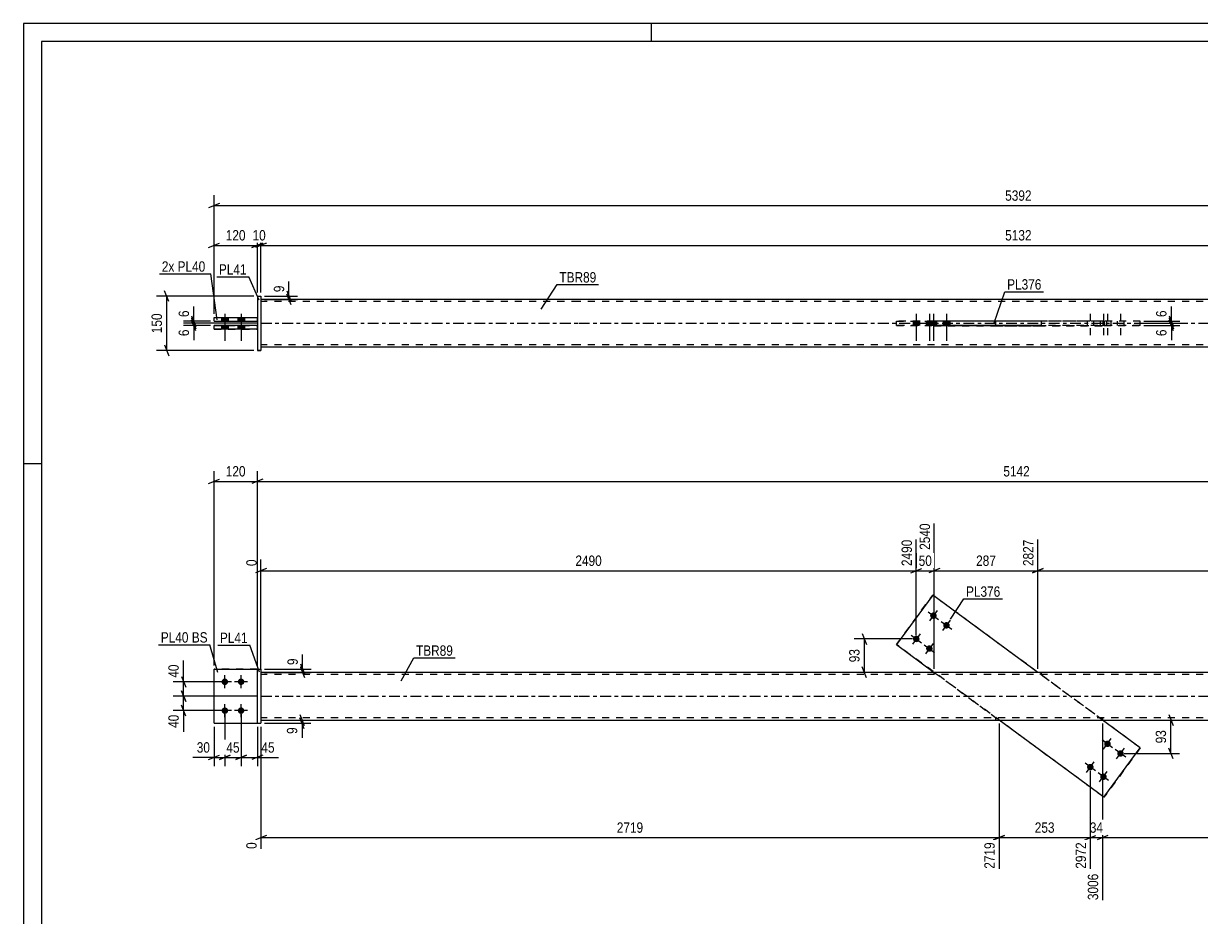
# Model space of a CAD drawing. Header units: millimetres. Extents: x 0 to 594, y 0 to 420.
# Drawn here: x 0 to 326.4, y 172.4 to 420 of the extents above; entities that cross this region are included whole.
import ezdxf

# ---------------------------------------------------------------- set-up
doc = ezdxf.new("R2010")
doc.units = ezdxf.units.MM
doc.linetypes.add('DXK_LINE_DOT2', pattern=[3.9198, 1.9599, -1.9599])
doc.linetypes.add('DXK_LINE_DOT3', pattern=[5.9187, 2.979, -0.9799, 0.9799, -0.9799])
doc.styles.add('Arial Narrow', font='ARIALN.TTF', dxfattribs={"height": 0.2})

# ---------------------------------------------------------------- blocks, each defined once
blk = doc.blocks.new('Unknown-582685651-1127')
at = {"color": 5, "linetype": 'Continuous'}
for p, q in [((594, 420), (0, 420)), ((0, 420), (0, 0)), ((174, 415), (174, 420)), ((589, 415), (5, 415)), ((5, 415), (5, 5)), ((5, 298), (0, 298))]:
    blk.add_line(p, q, dxfattribs=at)
blk = doc.blocks.new('Part-582685651-1703 - 1672')
at = {"color": 2, "linetype": 'Continuous'}
for p, q in [((52.78, 226.15), (52.78, 241.15)), ((52.78, 241.15), (64.78, 241.15)), ((52.78, 226.15), (52.78, 226.15)), ((52.78, 226.15), (64.78, 226.15))]:
    blk.add_line(p, q, dxfattribs=at)
at = {"color": 7, "linetype": 'DXK_LINE_DOT2'}
for p, q in [((64.78, 241.15), (52.78, 241.15)), ((64.78, 226.15), (64.78, 241.15)), ((52.78, 226.15), (64.78, 226.15)), ((64.78, 226.15), (64.78, 226.15))]:
    blk.add_line(p, q, dxfattribs=at)
blk = doc.blocks.new('Part-582685651-1683 - 1672')
at = {"color": 2, "linetype": 'Continuous'}
for p, q in [((153.78, 240.25), (65.78, 240.25)), ((397.44, 240.25), (153.88, 240.25)), ((65.78, 227.05), (153.78, 227.05)), ((153.88, 227.05), (397.44, 227.05))]:
    blk.add_line(p, q, dxfattribs=at)
at = {"color": 7, "linetype": 'DXK_LINE_DOT2'}
for p, q in [((65.78, 240.25), (65.78, 227.05)), ((153.78, 239.65), (65.78, 239.65)), ((397.44, 239.65), (153.88, 239.65)), ((252.26, 240.25), (252.26, 239.65)), ((281.95, 240.25), (281.95, 239.65)), ((153.78, 227.65), (65.78, 227.65)), ((397.44, 227.65), (153.88, 227.65)), ((269.37, 227.05), (269.37, 227.65)), ((299.06, 227.05), (299.06, 227.65))]:
    blk.add_line(p, q, dxfattribs=at)
at = {"color": 7, "linetype": 'DXK_LINE_DOT3'}
for p, q in [((65.78, 233.65), (153.78, 233.65)), ((153.88, 233.65), (397.44, 233.65))]:
    blk.add_line(p, q, dxfattribs=at)
blk = doc.blocks.new('Part-582685651-1708 - 1672')
at = {"color": 7, "linetype": 'DXK_LINE_DOT2'}
for p, q in [((52.78, 226.15), (52.78, 241.15)), ((52.78, 241.15), (64.78, 241.15)), ((64.78, 241.15), (52.78, 241.15)), ((64.78, 226.15), (64.78, 241.15)), ((52.78, 226.15), (52.78, 226.15)), ((52.78, 226.15), (64.78, 226.15)), ((52.78, 226.15), (64.78, 226.15)), ((64.78, 226.15), (64.78, 226.15))]:
    blk.add_line(p, q, dxfattribs=at)
blk = doc.blocks.new('Part-582685651-1713 - 1672')
at = {"color": 2, "linetype": 'Continuous'}
for p, q in [((64.78, 241.15), (65.78, 241.15)), ((64.78, 226.15), (64.78, 241.15)), ((65.78, 241.15), (65.78, 241.15)), ((65.78, 241.15), (65.78, 226.15)), ((64.78, 226.15), (65.78, 226.15))]:
    blk.add_line(p, q, dxfattribs=at)
at = {"color": 7, "linetype": 'DXK_LINE_DOT2'}
for p, q in [((64.78, 241.15), (65.78, 241.15)), ((64.78, 226.15), (65.78, 226.15))]:
    blk.add_line(p, q, dxfattribs=at)
blk = doc.blocks.new('Part-582685651-1718 - 1672')
at = {"color": 2, "linetype": 'Continuous'}
for p, q in [((251.95, 261.66), (241.88, 247.97)), ((251.95, 261.66), (251.95, 261.66)), ((281.03, 240.25), (251.95, 261.66)), ((241.88, 247.97), (252.36, 240.25)), ((241.88, 247.97), (241.88, 247.97)), ((299.37, 205.65), (270.29, 227.05)), ((309.44, 219.34), (298.96, 227.05)), ((299.37, 205.65), (309.44, 219.34)), ((309.44, 219.34), (309.44, 219.34)), ((299.37, 205.65), (299.37, 205.65))]:
    blk.add_line(p, q, dxfattribs=at)
at = {"color": 7, "linetype": 'DXK_LINE_DOT2'}
for p, q in [((241.88, 247.97), (251.95, 261.66)), ((309.44, 219.34), (251.95, 261.66)), ((299.37, 205.65), (241.88, 247.97)), ((252.36, 240.25), (270.29, 227.05)), ((298.96, 227.05), (281.03, 240.25)), ((309.44, 219.34), (299.37, 205.65))]:
    blk.add_line(p, q, dxfattribs=at)
blk = doc.blocks.new('Bolt-582685651-1720 - 1672')
at = {"linetype": 'Continuous'}
for points in [[(55.78, 238.55), (55.96, 238.53), (56.14, 238.48), (56.3, 238.38), (56.44, 238.26), (56.56, 238.1), (56.63, 237.93), (56.67, 237.75), (56.67, 237.56), (56.63, 237.38), (56.56, 237.2), (56.44, 237.05), (56.3, 236.93), (56.14, 236.83), (55.96, 236.77), (55.78, 236.75), (55.59, 236.77), (55.41, 236.83), (55.25, 236.93), (55.11, 237.05), (55, 237.2), (54.92, 237.38), (54.88, 237.56), (54.88, 237.75), (54.92, 237.93), (55, 238.1), (55.11, 238.26), (55.25, 238.38), (55.41, 238.48), (55.59, 238.53)], [(60.28, 238.55), (60.46, 238.53), (60.64, 238.48), (60.8, 238.38), (60.94, 238.26), (61.06, 238.1), (61.13, 237.93), (61.17, 237.75), (61.17, 237.56), (61.13, 237.38), (61.06, 237.2), (60.94, 237.05), (60.8, 236.93), (60.64, 236.83), (60.46, 236.77), (60.28, 236.75), (60.09, 236.77), (59.91, 236.83), (59.75, 236.93), (59.61, 237.05), (59.5, 237.2), (59.42, 237.38), (59.38, 237.56), (59.38, 237.75), (59.42, 237.93), (59.5, 238.1), (59.61, 238.26), (59.75, 238.38), (59.91, 238.48), (60.09, 238.53)], [(55.78, 230.55), (55.96, 230.53), (56.14, 230.48), (56.3, 230.38), (56.44, 230.26), (56.56, 230.1), (56.63, 229.93), (56.67, 229.75), (56.67, 229.56), (56.63, 229.38), (56.56, 229.2), (56.44, 229.05), (56.3, 228.93), (56.14, 228.83), (55.96, 228.77), (55.78, 228.75), (55.59, 228.77), (55.41, 228.83), (55.25, 228.93), (55.11, 229.05), (55, 229.2), (54.92, 229.38), (54.88, 229.56), (54.88, 229.75), (54.92, 229.93), (55, 230.1), (55.11, 230.26), (55.25, 230.38), (55.41, 230.48), (55.59, 230.53)], [(60.28, 230.55), (60.46, 230.53), (60.64, 230.48), (60.8, 230.38), (60.94, 230.26), (61.06, 230.1), (61.13, 229.93), (61.17, 229.75), (61.17, 229.56), (61.13, 229.38), (61.06, 229.2), (60.94, 229.05), (60.8, 228.93), (60.64, 228.83), (60.46, 228.77), (60.28, 228.75), (60.09, 228.77), (59.91, 228.83), (59.75, 228.93), (59.61, 229.05), (59.5, 229.2), (59.42, 229.38), (59.38, 229.56), (59.38, 229.75), (59.42, 229.93), (59.5, 230.1), (59.61, 230.26), (59.75, 230.38), (59.91, 230.48), (60.09, 230.53)]]:
    blk.add_hatch(color=1, dxfattribs=at).paths.add_polyline_path(points)
at = {"color": 1, "linetype": 'Continuous'}
for p, q in [((55.78, 235.85), (55.78, 239.45)), ((60.28, 235.85), (60.28, 239.45)), ((57.58, 237.65), (53.98, 237.65)), ((62.08, 237.65), (58.48, 237.65)), ((57.58, 229.65), (53.98, 229.65)), ((55.78, 227.85), (55.78, 231.45)), ((62.08, 229.65), (58.48, 229.65)), ((60.28, 227.85), (60.28, 231.45))]:
    blk.add_line(p, q, dxfattribs=at)
blk = doc.blocks.new('Bolt-582685651-1721 - 1672')
at = {"linetype": 'Continuous'}
for points in [[(252.11, 256.86), (252.29, 256.84), (252.47, 256.78), (252.63, 256.69), (252.77, 256.56), (252.88, 256.41), (252.96, 256.24), (253, 256.05), (253, 255.87), (252.96, 255.68), (252.88, 255.51), (252.77, 255.36), (252.63, 255.23), (252.47, 255.14), (252.29, 255.08), (252.11, 255.06), (251.92, 255.08), (251.74, 255.14), (251.58, 255.23), (251.44, 255.36), (251.33, 255.51), (251.25, 255.68), (251.21, 255.87), (251.21, 256.05), (251.25, 256.24), (251.33, 256.41), (251.44, 256.56), (251.58, 256.69), (251.74, 256.78), (251.92, 256.84)], [(255.73, 254.19), (255.92, 254.17), (256.1, 254.12), (256.26, 254.02), (256.4, 253.9), (256.51, 253.74), (256.59, 253.57), (256.62, 253.39), (256.62, 253.2), (256.59, 253.01), (256.51, 252.84), (256.4, 252.69), (256.26, 252.56), (256.1, 252.47), (255.92, 252.41), (255.73, 252.39), (255.54, 252.41), (255.36, 252.47), (255.2, 252.56), (255.06, 252.69), (254.95, 252.84), (254.87, 253.01), (254.83, 253.2), (254.83, 253.39), (254.87, 253.57), (254.95, 253.74), (255.06, 253.9), (255.2, 254.02), (255.36, 254.12), (255.54, 254.17)], [(247.36, 250.42), (247.55, 250.4), (247.73, 250.34), (247.89, 250.25), (248.03, 250.12), (248.14, 249.97), (248.22, 249.8), (248.26, 249.61), (248.26, 249.42), (248.22, 249.24), (248.14, 249.07), (248.03, 248.92), (247.89, 248.79), (247.73, 248.7), (247.55, 248.64), (247.36, 248.62), (247.18, 248.64), (247, 248.7), (246.83, 248.79), (246.69, 248.92), (246.58, 249.07), (246.51, 249.24), (246.47, 249.42), (246.47, 249.61), (246.51, 249.8), (246.58, 249.97), (246.69, 250.12), (246.83, 250.25), (247, 250.34), (247.18, 250.4)], [(250.99, 247.75), (251.17, 247.73), (251.35, 247.67), (251.52, 247.58), (251.66, 247.45), (251.77, 247.3), (251.84, 247.13), (251.88, 246.94), (251.88, 246.76), (251.84, 246.57), (251.77, 246.4), (251.66, 246.25), (251.52, 246.12), (251.35, 246.03), (251.17, 245.97), (250.99, 245.95), (250.8, 245.97), (250.62, 246.03), (250.46, 246.12), (250.32, 246.25), (250.21, 246.4), (250.13, 246.57), (250.09, 246.76), (250.09, 246.94), (250.13, 247.13), (250.21, 247.3), (250.32, 247.45), (250.46, 247.58), (250.62, 247.67), (250.8, 247.73)]]:
    blk.add_hatch(color=1, dxfattribs=at).paths.add_polyline_path(points)
at = {"color": 1, "linetype": 'Continuous'}
for p, q in [((250.66, 257.03), (253.55, 254.89)), ((253.17, 257.41), (251.04, 254.51)), ((256.8, 254.74), (254.66, 251.84)), ((254.28, 254.36), (257.18, 252.23)), ((245.91, 250.59), (248.81, 248.45)), ((248.43, 250.97), (246.3, 248.07)), ((252.05, 248.3), (249.92, 245.4)), ((249.54, 247.92), (252.44, 245.78))]:
    blk.add_line(p, q, dxfattribs=at)
blk = doc.blocks.new('Bolt-582685651-1722 - 1672')
at = {"linetype": 'Continuous'}
for points in [[(300.33, 221.36), (300.52, 221.34), (300.7, 221.28), (300.86, 221.18), (301, 221.06), (301.11, 220.91), (301.19, 220.73), (301.23, 220.55), (301.23, 220.36), (301.19, 220.18), (301.11, 220.01), (301, 219.85), (300.86, 219.73), (300.7, 219.63), (300.52, 219.58), (300.33, 219.56), (300.15, 219.58), (299.97, 219.63), (299.8, 219.73), (299.66, 219.85), (299.55, 220.01), (299.48, 220.18), (299.44, 220.36), (299.44, 220.55), (299.48, 220.73), (299.55, 220.91), (299.66, 221.06), (299.8, 221.18), (299.97, 221.28), (300.15, 221.34)], [(303.96, 218.69), (304.14, 218.67), (304.32, 218.61), (304.49, 218.52), (304.63, 218.39), (304.74, 218.24), (304.81, 218.07), (304.85, 217.88), (304.85, 217.69), (304.81, 217.51), (304.74, 217.34), (304.63, 217.19), (304.49, 217.06), (304.32, 216.97), (304.14, 216.91), (303.96, 216.89), (303.77, 216.91), (303.59, 216.97), (303.43, 217.06), (303.29, 217.19), (303.18, 217.34), (303.1, 217.51), (303.06, 217.69), (303.06, 217.88), (303.1, 218.07), (303.18, 218.24), (303.29, 218.39), (303.43, 218.52), (303.59, 218.61), (303.77, 218.67)], [(295.59, 214.91), (295.78, 214.89), (295.96, 214.84), (296.12, 214.74), (296.26, 214.62), (296.37, 214.46), (296.45, 214.29), (296.49, 214.11), (296.49, 213.92), (296.45, 213.74), (296.37, 213.56), (296.26, 213.41), (296.12, 213.29), (295.96, 213.19), (295.78, 213.13), (295.59, 213.11), (295.4, 213.13), (295.22, 213.19), (295.06, 213.29), (294.92, 213.41), (294.81, 213.56), (294.73, 213.74), (294.7, 213.92), (294.7, 214.11), (294.73, 214.29), (294.81, 214.46), (294.92, 214.62), (295.06, 214.74), (295.22, 214.84), (295.4, 214.89)], [(299.21, 212.25), (299.4, 212.23), (299.58, 212.17), (299.74, 212.07), (299.88, 211.95), (299.99, 211.8), (300.07, 211.62), (300.11, 211.44), (300.11, 211.25), (300.07, 211.07), (299.99, 210.9), (299.88, 210.74), (299.74, 210.62), (299.58, 210.52), (299.4, 210.47), (299.21, 210.45), (299.03, 210.47), (298.85, 210.52), (298.69, 210.62), (298.55, 210.74), (298.43, 210.9), (298.36, 211.07), (298.32, 211.25), (298.32, 211.44), (298.36, 211.62), (298.43, 211.8), (298.55, 211.95), (298.69, 212.07), (298.85, 212.17), (299.03, 212.23)]]:
    blk.add_hatch(color=1, dxfattribs=at).paths.add_polyline_path(points)
at = {"color": 1, "linetype": 'Continuous'}
for p, q in [((301.78, 219.39), (298.88, 221.52)), ((299.27, 219.01), (301.4, 221.91)), ((305.41, 216.72), (302.51, 218.86)), ((302.89, 216.34), (305.02, 219.24)), ((294.52, 212.56), (296.66, 215.46)), ((297.04, 212.95), (294.14, 215.08)), ((300.66, 210.28), (297.76, 212.41)), ((298.15, 209.9), (300.28, 212.8))]:
    blk.add_line(p, q, dxfattribs=at)
blk = doc.blocks.new('Bolt-582685651-1368 - 1364')
at = {"linetype": 'Continuous'}
for points in [[(54.88, 337.57), (56.68, 337.57), (56.68, 338.57), (54.88, 338.57)], [(54.88, 337.57), (56.68, 337.57), (56.68, 338.57), (54.88, 338.57)], [(54.88, 335.37), (56.68, 335.37), (56.68, 336.37), (54.88, 336.37)], [(54.88, 335.37), (56.68, 335.37), (56.68, 336.37), (54.88, 336.37)], [(59.38, 337.57), (61.18, 337.57), (61.18, 338.57), (59.38, 338.57)], [(59.38, 337.57), (61.18, 337.57), (61.18, 338.57), (59.38, 338.57)], [(59.38, 335.37), (61.18, 335.37), (61.18, 336.37), (59.38, 336.37)], [(59.38, 335.37), (61.18, 335.37), (61.18, 336.37), (59.38, 336.37)]]:
    blk.add_hatch(color=1, dxfattribs=at).paths.add_polyline_path(points)
at = {"color": 1, "linetype": 'Continuous'}
for p, q in [((55.78, 339.57), (55.78, 332.07)), ((55.78, 339.57), (55.78, 332.07)), ((60.28, 339.57), (60.28, 332.07)), ((60.28, 339.57), (60.28, 332.07)), ((54.88, 338.57), (54.88, 337.57)), ((54.88, 338.57), (54.88, 337.57)), ((54.88, 336.37), (54.88, 335.37)), ((54.88, 336.37), (54.88, 335.37)), ((56.68, 338.57), (56.68, 337.57)), ((56.68, 338.57), (56.68, 337.57)), ((56.68, 336.37), (56.68, 335.37)), ((56.68, 336.37), (56.68, 335.37)), ((59.38, 338.57), (59.38, 337.57)), ((59.38, 338.57), (59.38, 337.57)), ((59.38, 336.37), (59.38, 335.37)), ((59.38, 336.37), (59.38, 335.37)), ((61.18, 338.57), (61.18, 337.57)), ((61.18, 338.57), (61.18, 337.57)), ((61.18, 336.37), (61.18, 335.37)), ((61.18, 336.37), (61.18, 335.37))]:
    blk.add_line(p, q, dxfattribs=at)
blk = doc.blocks.new('Part-582685651-1402 - 1364')
at = {"color": 2, "linetype": 'Continuous'}
for p, q in [((153.78, 343.57), (65.78, 343.57)), ((397.44, 343.57), (153.88, 343.57)), ((252.26, 337.67), (281.95, 337.67)), ((252.26, 337.57), (252.26, 337.67)), ((252.26, 336.37), (252.26, 336.27)), ((252.26, 336.27), (252.26, 336.27)), ((281.95, 336.27), (252.26, 336.27)), ((269.37, 337.67), (269.37, 337.57)), ((269.37, 336.27), (269.37, 336.37)), ((281.95, 337.67), (281.95, 336.27)), ((153.78, 330.37), (65.78, 330.37)), ((397.44, 330.37), (153.88, 330.37))]:
    blk.add_line(p, q, dxfattribs=at)
at = {"color": 7, "linetype": 'DXK_LINE_DOT2'}
for p, q in [((65.78, 343.57), (65.78, 330.37)), ((153.78, 342.97), (65.78, 342.97)), ((397.44, 342.97), (153.88, 342.97)), ((252.26, 337.67), (281.95, 337.67)), ((252.26, 336.27), (252.26, 337.57)), ((252.26, 336.27), (281.95, 336.27)), ((269.37, 337.67), (269.37, 337.67)), ((269.37, 337.67), (269.37, 337.67)), ((269.37, 337.67), (299.06, 337.67)), ((269.37, 337.67), (299.06, 337.67)), ((269.37, 336.27), (269.37, 337.57)), ((299.06, 336.27), (269.37, 336.27)), ((269.37, 336.27), (269.37, 336.27)), ((269.37, 336.27), (299.06, 336.27)), ((299.06, 337.67), (299.06, 336.27)), ((153.78, 330.97), (65.78, 330.97)), ((397.44, 330.97), (153.88, 330.97))]:
    blk.add_line(p, q, dxfattribs=at)
at = {"color": 7, "linetype": 'DXK_LINE_DOT3'}
for p, q in [((65.78, 336.97), (153.78, 336.97)), ((153.88, 336.97), (397.44, 336.97))]:
    blk.add_line(p, q, dxfattribs=at)
blk = doc.blocks.new('Bolt-582685651-1370 - 1364')
at = {"color": 1, "linetype": 'DXK_LINE_DOT2'}
for p, q in [((295.59, 339.57), (295.59, 332.07)), ((299.21, 339.57), (299.21, 332.07)), ((300.33, 339.57), (300.33, 332.07)), ((303.96, 339.57), (303.96, 332.07)), ((294.69, 337.57), (294.69, 336.37)), ((296.49, 337.57), (296.49, 336.37)), ((298.31, 337.57), (298.31, 336.37)), ((299.43, 337.57), (299.43, 336.37)), ((300.11, 337.57), (300.11, 336.37)), ((301.23, 337.57), (301.23, 336.37)), ((303.06, 337.57), (303.06, 336.37)), ((304.86, 337.57), (304.86, 336.37))]:
    blk.add_line(p, q, dxfattribs=at)
blk = doc.blocks.new('Bolt-582685651-1371 - 1364')
at = {"linetype": 'Continuous'}
for points in [[(248.26, 337.57), (246.46, 337.57), (246.46, 336.37), (248.26, 336.37)], [(251.89, 337.57), (250.09, 337.57), (250.09, 336.37), (251.89, 336.37)], [(253.01, 337.57), (251.21, 337.57), (251.21, 336.37), (253.01, 336.37)], [(256.63, 337.57), (254.83, 337.57), (254.83, 336.37), (256.63, 336.37)]]:
    blk.add_hatch(color=1, dxfattribs=at).paths.add_polyline_path(points)
at = {"color": 1, "linetype": 'Continuous'}
for p, q in [((247.36, 339.57), (247.36, 332.07)), ((250.99, 339.57), (250.99, 332.07)), ((252.11, 339.57), (252.11, 332.07)), ((255.73, 339.57), (255.73, 332.07)), ((246.46, 337.57), (246.46, 336.37)), ((248.26, 337.57), (248.26, 336.37)), ((250.09, 337.57), (250.09, 336.37)), ((251.21, 337.57), (251.21, 336.37)), ((251.89, 337.57), (251.89, 336.37)), ((253.01, 337.57), (253.01, 336.37)), ((254.83, 337.57), (254.83, 336.37)), ((256.63, 337.57), (256.63, 336.37))]:
    blk.add_line(p, q, dxfattribs=at)
blk = doc.blocks.new('Part-582685651-1442 - 1364')
at = {"color": 2, "linetype": 'Continuous'}
for p, q in [((52.78, 335.37), (52.78, 336.37)), ((64.78, 336.37), (52.78, 336.37)), ((64.78, 335.37), (64.78, 336.37)), ((52.78, 335.37), (52.78, 335.37)), ((64.78, 335.37), (52.78, 335.37)), ((64.78, 335.37), (64.78, 335.37))]:
    blk.add_line(p, q, dxfattribs=at)
at = {"color": 7, "linetype": 'DXK_LINE_DOT2'}
for p, q in [((52.78, 336.37), (64.78, 336.37)), ((52.78, 335.37), (64.78, 335.37))]:
    blk.add_line(p, q, dxfattribs=at)
blk = doc.blocks.new('Part-582685651-1447 - 1364')
at = {"color": 2, "linetype": 'Continuous'}
for p, q in [((52.78, 337.57), (52.78, 338.57)), ((52.78, 338.57), (64.78, 338.57)), ((52.78, 337.57), (52.78, 337.57)), ((52.78, 337.57), (64.78, 337.57)), ((64.78, 337.57), (64.78, 338.57)), ((64.78, 337.57), (64.78, 337.57))]:
    blk.add_line(p, q, dxfattribs=at)
at = {"color": 7, "linetype": 'DXK_LINE_DOT2'}
for p, q in [((52.78, 338.57), (52.78, 338.57)), ((52.78, 338.57), (64.78, 338.57)), ((52.78, 337.57), (64.78, 337.57)), ((64.78, 338.57), (64.78, 338.57))]:
    blk.add_line(p, q, dxfattribs=at)
blk = doc.blocks.new('Part-582685651-1452 - 1364')
at = {"color": 2, "linetype": 'Continuous'}
for p, q in [((64.78, 344.47), (65.78, 344.47)), ((64.78, 344.47), (64.78, 329.47)), ((65.78, 344.47), (65.78, 344.47)), ((65.78, 344.47), (65.78, 329.47)), ((65.78, 329.47), (64.78, 329.47)), ((64.78, 329.47), (64.78, 329.47))]:
    blk.add_line(p, q, dxfattribs=at)
at = {"color": 7, "linetype": 'DXK_LINE_DOT2'}
for p, q in [((64.78, 344.47), (65.78, 344.47)), ((65.78, 344.47), (65.78, 344.47)), ((64.78, 329.47), (65.78, 329.47))]:
    blk.add_line(p, q, dxfattribs=at)
blk = doc.blocks.new('Part-582685651-1467 - 1364')
at = {"color": 2, "linetype": 'Continuous'}
for p, q in [((241.88, 336.37), (241.88, 337.57)), ((251.95, 336.37), (251.95, 337.57)), ((281.95, 337.57), (251.95, 337.57)), ((281.95, 336.37), (251.95, 336.37))]:
    blk.add_line(p, q, dxfattribs=at)
at = {"color": 7, "linetype": 'DXK_LINE_DOT2'}
for p, q in [((299.37, 337.57), (241.88, 337.57)), ((241.88, 337.57), (251.95, 337.57)), ((241.88, 336.37), (299.37, 336.37)), ((251.95, 336.37), (241.88, 336.37)), ((309.44, 337.57), (281.95, 337.57)), ((309.44, 336.37), (281.95, 336.37)), ((299.37, 336.37), (299.37, 337.57)), ((309.44, 337.57), (299.37, 337.57)), ((299.37, 336.37), (309.44, 336.37)), ((309.44, 336.37), (309.44, 337.57))]:
    blk.add_line(p, q, dxfattribs=at)
blk = doc.blocks.new('StraightDimension-582685651-1758 - 1672')
at = {"color": 7, "linetype": 'Continuous'}
for p, q in [((252.36, 241.25), (252.36, 281.52)), ((281.03, 241.25), (281.03, 277.02)), ((253.86, 269.01), (250.86, 267.81)), ((252.36, 268.41), (281.03, 268.41)), ((279.53, 267.81), (282.53, 269.01))]:
    blk.add_line(p, q, dxfattribs=at)
at = {"color": 0, "linetype": 'Continuous'}
blk.add_wipeout([(280.43, 277.62), (276.23, 277.62), (276.23, 269.11), (280.43, 269.11)], dxfattribs=at)
at = {"color": 0}
blk.add_wipeout([(270.04, 269.16), (270.04, 273.36), (263.35, 273.36), (263.35, 269.16)], dxfattribs=at)
at = {"color": 3, "linetype": 'Continuous', "style": 'Arial Narrow'}
blk.add_text('2827', height=2.863, rotation=90.0002, dxfattribs=at).set_placement((279.83, 269.71))
at = {"color": 3, "style": 'Arial Narrow'}
blk.add_text('287', height=2.863, dxfattribs=at).set_placement((263.95, 269.76))
blk = doc.blocks.new('StraightDimension-582685651-1742 - 1672')
at = {"color": 7, "linetype": 'Continuous'}
for p, q in [((252.36, 241.25), (252.36, 281.52)), ((247.36, 250.52), (247.36, 277.02)), ((245.86, 267.81), (248.86, 269.01)), ((247.36, 268.41), (252.36, 268.41)), ((253.86, 269.01), (250.86, 267.81))]:
    blk.add_line(p, q, dxfattribs=at)
at = {"color": 0}
blk.add_wipeout([(252.29, 269.16), (252.29, 273.36), (247.43, 273.36), (247.43, 269.16)], dxfattribs=at)
at = {"color": 0, "linetype": 'Continuous'}
blk.add_wipeout([(251.76, 282.12), (247.56, 282.12), (247.56, 273.61), (251.76, 273.61)], dxfattribs=at)
at = {"color": 3, "linetype": 'Continuous', "style": 'Arial Narrow'}
blk.add_text('2540', height=2.863, rotation=90.0002, dxfattribs=at).set_placement((251.16, 274.21))
at = {"color": 3, "style": 'Arial Narrow'}
blk.add_text('50', height=2.863, dxfattribs=at).set_placement((248.03, 269.76))
blk = doc.blocks.new('StraightDimension-582685651-1814 - 1672')
at = {"color": 7, "linetype": 'Continuous'}
for p, q in [((298.96, 226.05), (298.96, 177.16)), ((485.54, 225.15), (485.54, 185.86)), ((300.46, 195.08), (297.46, 193.88)), ((298.96, 194.48), (485.54, 194.48)), ((484.04, 193.88), (487.04, 195.08))]:
    blk.add_line(p, q, dxfattribs=at)
at = {"color": 0}
blk.add_wipeout([(396.51, 195.23), (396.51, 199.43), (388, 199.43), (388, 195.23)], dxfattribs=at)
at = {"color": 0, "linetype": 'Continuous'}
blk.add_wipeout([(484.94, 193.78), (480.74, 193.78), (480.74, 185.26), (484.94, 185.26)], dxfattribs=at)
at = {"color": 3, "style": 'Arial Narrow'}
blk.add_text('2126', height=2.863, dxfattribs=at).set_placement((388.6, 195.83))
at = {"color": 3, "linetype": 'Continuous', "style": 'Arial Narrow'}
blk.add_text('5132', height=2.863, rotation=90.0002, dxfattribs=at).set_placement((484.34, 185.86))
blk = doc.blocks.new('StraightDimension-582685651-1963 - 1672')
at = {"color": 7, "linetype": 'Continuous'}
for p, q in [((317.32, 228.55), (318.52, 225.55)), ((306.96, 227.05), (320.32, 227.05)), ((317.92, 217.79), (317.92, 227.05)), ((318.52, 216.29), (317.32, 219.29)), ((304.96, 217.79), (320.32, 217.79))]:
    blk.add_line(p, q, dxfattribs=at)
at = {"color": 0}
blk.add_wipeout([(317.17, 224.85), (312.97, 224.85), (312.97, 219.99), (317.17, 219.99)], dxfattribs=at)
at = {"color": 3, "style": 'Arial Narrow'}
blk.add_text('93', height=2.863, rotation=90.0002, dxfattribs=at).set_placement((316.57, 220.59))
blk = doc.blocks.new('StraightDimension-582685651-1783 - 1672')
at = {"color": 7, "linetype": 'Continuous'}
for p, q in [((55.78, 228.65), (55.78, 214.28)), ((52.78, 225.15), (52.78, 214.28)), ((51.28, 216.08), (54.28, 217.28)), ((52.78, 216.68), (55.78, 216.68)), ((57.28, 217.28), (54.28, 216.08))]:
    blk.add_line(p, q, dxfattribs=at)
at = {"color": 0}
blk.add_wipeout([(52.25, 217.43), (52.25, 221.63), (47.39, 221.63), (47.39, 217.43)], dxfattribs=at)
at = {"color": 7, "linetype": 'Continuous'}
blk.add_line((52.78, 216.68), (46.87, 216.68), dxfattribs=at)
blk.add_line((52.78, 216.68), (46.87, 216.68), dxfattribs=at)
at = {"color": 3, "style": 'Arial Narrow'}
blk.add_text('30', height=2.863, dxfattribs=at).set_placement((47.99, 218.03))
blk = doc.blocks.new('StraightDimension-582685651-1793 - 1672')
at = {"color": 7, "linetype": 'Continuous'}
for p, q in [((55.78, 228.65), (55.78, 214.28)), ((60.28, 228.65), (60.28, 214.28)), ((54.28, 216.08), (57.28, 217.28)), ((55.78, 216.68), (60.28, 216.68)), ((61.78, 217.28), (58.78, 216.08))]:
    blk.add_line(p, q, dxfattribs=at)
at = {"color": 0}
blk.add_wipeout([(60.45, 217.43), (60.45, 221.63), (55.6, 221.63), (55.6, 217.43)], dxfattribs=at)
at = {"color": 3, "style": 'Arial Narrow'}
blk.add_text('45', height=2.863, dxfattribs=at).set_placement((56.2, 218.03))
blk = doc.blocks.new('StraightDimension-582685651-1732 - 1672')
at = {"color": 7, "linetype": 'Continuous'}
for p, q in [((247.36, 250.52), (247.36, 277.02)), ((65.78, 241.25), (65.78, 271.54)), ((67.28, 269.01), (64.28, 267.81)), ((65.78, 268.41), (247.36, 268.41)), ((245.86, 267.81), (248.86, 269.01))]:
    blk.add_line(p, q, dxfattribs=at)
at = {"color": 0, "linetype": 'Continuous'}
for points in [[(246.76, 277.62), (242.56, 277.62), (242.56, 269.11), (246.76, 269.11)], [(65.18, 272.14), (60.98, 272.14), (60.98, 269.11), (65.18, 269.11)]]:
    blk.add_wipeout(points, dxfattribs=at)
at = {"color": 0}
blk.add_wipeout([(160.83, 269.16), (160.83, 273.36), (152.31, 273.36), (152.31, 269.16)], dxfattribs=at)
at = {"color": 3, "linetype": 'Continuous', "style": 'Arial Narrow'}
for s, height, p in [('2490', 2.863, (246.16, 269.71)), ('0', 2.86, (64.58, 269.71))]:
    blk.add_text(s, height=height, rotation=90.0002, dxfattribs=at).set_placement(p)
at = {"color": 3, "style": 'Arial Narrow'}
blk.add_text('2490', height=2.863, dxfattribs=at).set_placement((152.91, 269.76))
blk = doc.blocks.new('StraightDimension-582685651-1774 - 1672')
at = {"color": 7, "linetype": 'Continuous'}
for p, q in [((281.03, 241.25), (281.03, 277.02)), ((485.54, 242.15), (485.54, 277.02)), ((282.53, 269.01), (279.53, 267.81)), ((281.03, 268.41), (485.54, 268.41)), ((484.04, 267.81), (487.04, 269.01))]:
    blk.add_line(p, q, dxfattribs=at)
at = {"color": 0, "linetype": 'Continuous'}
blk.add_wipeout([(484.94, 277.62), (480.74, 277.62), (480.74, 269.11), (484.94, 269.11)], dxfattribs=at)
at = {"color": 0}
blk.add_wipeout([(387.54, 269.16), (387.54, 273.36), (379.03, 273.36), (379.03, 269.16)], dxfattribs=at)
at = {"color": 3, "linetype": 'Continuous', "style": 'Arial Narrow'}
blk.add_text('5132', height=2.863, rotation=90.0002, dxfattribs=at).set_placement((484.34, 269.71))
at = {"color": 3, "style": 'Arial Narrow'}
blk.add_text('2306', height=2.863, dxfattribs=at).set_placement((379.63, 269.76))
blk = doc.blocks.new('StraightDimension-582685651-1864 - 1672')
at = {"color": 7, "linetype": 'Continuous'}
for p, q in [((76.73, 242.65), (77.93, 239.65)), ((77.93, 238.75), (76.73, 241.75)), ((66.78, 241.15), (79.73, 241.15)), ((66.78, 240.25), (79.73, 240.25)), ((77.33, 240.25), (77.33, 241.15))]:
    blk.add_line(p, q, dxfattribs=at)
at = {"color": 0}
blk.add_wipeout([(76.58, 244.71), (72.38, 244.71), (72.38, 241.68), (76.58, 241.68)], dxfattribs=at)
at = {"color": 7, "linetype": 'Continuous'}
blk.add_line((77.33, 241.15), (77.33, 245.23), dxfattribs=at)
blk.add_line((77.33, 241.15), (77.33, 245.23), dxfattribs=at)
at = {"color": 3, "style": 'Arial Narrow'}
blk.add_text('9', height=2.86, rotation=90.0002, dxfattribs=at).set_placement((75.98, 242.28))
blk = doc.blocks.new('StraightDimension-582685651-1800 - 1672')
at = {"color": 7, "linetype": 'Continuous'}
for p, q in [((60.28, 228.65), (60.28, 214.28)), ((64.78, 225.15), (64.78, 214.28)), ((58.78, 216.08), (61.78, 217.28)), ((60.28, 216.68), (64.78, 216.68)), ((66.28, 217.28), (63.28, 216.08))]:
    blk.add_line(p, q, dxfattribs=at)
at = {"color": 0}
blk.add_wipeout([(70.16, 217.43), (70.16, 221.63), (65.3, 221.63), (65.3, 217.43)], dxfattribs=at)
at = {"color": 7, "linetype": 'Continuous'}
blk.add_line((64.78, 216.68), (70.68, 216.68), dxfattribs=at)
blk.add_line((64.78, 216.68), (70.68, 216.68), dxfattribs=at)
at = {"color": 3, "style": 'Arial Narrow'}
blk.add_text('45', height=2.863, dxfattribs=at).set_placement((65.9, 218.03))
blk = doc.blocks.new('StraightDimension-582685651-1826 - 1672')
at = {"color": 7, "linetype": 'Continuous'}
for p, q in [((298.96, 226.05), (298.96, 177.16)), ((295.59, 213.01), (295.59, 185.86)), ((294.09, 193.88), (297.09, 195.08)), ((295.59, 194.48), (298.96, 194.48)), ((300.46, 195.08), (297.46, 193.88))]:
    blk.add_line(p, q, dxfattribs=at)
at = {"color": 0}
blk.add_wipeout([(299.7, 195.23), (299.7, 199.43), (294.85, 199.43), (294.85, 195.23)], dxfattribs=at)
at = {"color": 0, "linetype": 'Continuous'}
blk.add_wipeout([(298.36, 185.08), (294.16, 185.08), (294.16, 176.56), (298.36, 176.56)], dxfattribs=at)
at = {"color": 3, "style": 'Arial Narrow'}
blk.add_text('34', height=2.863, dxfattribs=at).set_placement((295.45, 195.83))
at = {"color": 3, "linetype": 'Continuous', "style": 'Arial Narrow'}
blk.add_text('3006', height=2.863, rotation=90.0002, dxfattribs=at).set_placement((297.76, 177.16))
blk = doc.blocks.new('StraightDimension-582685651-2032 - 1672')
at = {"color": 7, "linetype": 'Continuous'}
for p, q in [((66.28, 293.78), (63.28, 292.58)), ((64.78, 242.15), (64.78, 296.03)), ((64.78, 293.18), (485.54, 293.18))]:
    blk.add_line(p, q, dxfattribs=at)
at = {"color": 0}
blk.add_wipeout([(279.42, 293.93), (279.42, 298.13), (270.9, 298.13), (270.9, 293.93)], dxfattribs=at)
at = {"color": 3, "style": 'Arial Narrow'}
blk.add_text('5142', height=2.863, dxfattribs=at).set_placement((271.5, 294.53))
blk = doc.blocks.new('StraightDimension-582685651-1840 - 1672')
at = {"color": 7, "linetype": 'Continuous'}
for p, q in [((270.29, 226.05), (270.29, 185.86)), ((295.59, 213.01), (295.59, 185.86)), ((271.79, 195.08), (268.79, 193.88)), ((270.29, 194.48), (295.59, 194.48)), ((294.09, 193.88), (297.09, 195.08))]:
    blk.add_line(p, q, dxfattribs=at)
at = {"color": 0}
blk.add_wipeout([(286.28, 195.23), (286.28, 199.43), (279.6, 199.43), (279.6, 195.23)], dxfattribs=at)
at = {"color": 0, "linetype": 'Continuous'}
blk.add_wipeout([(294.99, 193.78), (290.79, 193.78), (290.79, 185.26), (294.99, 185.26)], dxfattribs=at)
at = {"color": 3, "style": 'Arial Narrow'}
blk.add_text('253', height=2.863, dxfattribs=at).set_placement((280.2, 195.83))
at = {"color": 3, "linetype": 'Continuous', "style": 'Arial Narrow'}
blk.add_text('2972', height=2.863, rotation=90.0002, dxfattribs=at).set_placement((294.39, 185.86))
blk = doc.blocks.new('StraightDimension-582685651-1848 - 1672')
at = {"color": 7, "linetype": 'Continuous'}
for p, q in [((270.29, 226.05), (270.29, 185.86)), ((65.78, 225.15), (65.78, 191.35)), ((67.28, 195.08), (64.28, 193.88)), ((65.78, 194.48), (270.29, 194.48)), ((268.79, 193.88), (271.79, 195.08))]:
    blk.add_line(p, q, dxfattribs=at)
at = {"color": 0}
blk.add_wipeout([(172.29, 195.23), (172.29, 199.43), (163.78, 199.43), (163.78, 195.23)], dxfattribs=at)
at = {"color": 0, "linetype": 'Continuous'}
for points in [[(65.18, 193.78), (60.98, 193.78), (60.98, 190.75), (65.18, 190.75)], [(269.69, 193.78), (265.49, 193.78), (265.49, 185.26), (269.69, 185.26)]]:
    blk.add_wipeout(points, dxfattribs=at)
at = {"color": 3, "style": 'Arial Narrow'}
blk.add_text('2719', height=2.863, dxfattribs=at).set_placement((164.38, 195.83))
at = {"color": 3, "linetype": 'Continuous', "style": 'Arial Narrow'}
for s, height, p in [('0', 2.86, (64.58, 191.35)), ('2719', 2.863, (269.09, 185.86))]:
    blk.add_text(s, height=height, rotation=90.0002, dxfattribs=at).set_placement(p)
blk = doc.blocks.new('StraightDimension-582685651-1855 - 1672')
at = {"color": 7, "linetype": 'Continuous'}
for p, q in [((76.58, 228.55), (77.78, 225.55)), ((66.78, 227.05), (79.58, 227.05)), ((66.78, 226.15), (79.58, 226.15)), ((77.78, 224.65), (76.58, 227.65)), ((77.18, 226.15), (77.18, 227.05))]:
    blk.add_line(p, q, dxfattribs=at)
at = {"color": 0}
blk.add_wipeout([(76.43, 225.63), (72.23, 225.63), (72.23, 222.6), (76.43, 222.6)], dxfattribs=at)
at = {"color": 7, "linetype": 'Continuous'}
blk.add_line((77.18, 226.15), (77.18, 222.08), dxfattribs=at)
blk.add_line((77.18, 226.15), (77.18, 222.08), dxfattribs=at)
at = {"color": 3, "style": 'Arial Narrow'}
blk.add_text('9', height=2.86, rotation=90.0002, dxfattribs=at).set_placement((75.83, 223.2))
blk = doc.blocks.new('StraightDimension-582685651-2001 - 1672')
at = {"color": 7, "linetype": 'Continuous'}
for p, q in [((246.36, 249.52), (230.14, 249.52)), ((232.39, 251.02), (233.59, 248.02)), ((232.99, 240.25), (232.99, 249.52)), ((233.59, 238.75), (232.39, 241.75)), ((244.41, 240.25), (230.14, 240.25))]:
    blk.add_line(p, q, dxfattribs=at)
at = {"color": 0}
blk.add_wipeout([(232.24, 247.31), (228.04, 247.31), (228.04, 242.46), (232.24, 242.46)], dxfattribs=at)
at = {"color": 3, "style": 'Arial Narrow'}
blk.add_text('93', height=2.863, rotation=90.0002, dxfattribs=at).set_placement((231.64, 243.06))
blk = doc.blocks.new('StraightDimension-582685651-1873 - 1672')
at = {"color": 7, "linetype": 'Continuous'}
for p, q in [((43.74, 239.15), (44.94, 236.15)), ((54.78, 237.65), (41.49, 237.65)), ((44.94, 232.15), (43.74, 235.15)), ((44.34, 233.65), (44.34, 237.65)), ((64.78, 233.65), (41.49, 233.65))]:
    blk.add_line(p, q, dxfattribs=at)
at = {"color": 0}
blk.add_wipeout([(43.59, 243.03), (39.39, 243.03), (39.39, 238.18), (43.59, 238.18)], dxfattribs=at)
at = {"color": 7, "linetype": 'Continuous'}
blk.add_line((44.34, 237.65), (44.34, 243.56), dxfattribs=at)
blk.add_line((44.34, 237.65), (44.34, 243.56), dxfattribs=at)
at = {"color": 3, "style": 'Arial Narrow'}
blk.add_text('40', height=2.863, rotation=90.0002, dxfattribs=at).set_placement((42.99, 238.78))
blk = doc.blocks.new('StraightDimension-582685651-1886 - 1672')
at = {"color": 7, "linetype": 'Continuous'}
for p, q in [((43.74, 235.15), (44.94, 232.15)), ((64.78, 233.65), (41.49, 233.65)), ((44.34, 229.65), (44.34, 233.65)), ((54.78, 229.65), (41.49, 229.65)), ((44.94, 228.15), (43.74, 231.15))]:
    blk.add_line(p, q, dxfattribs=at)
at = {"color": 0}
blk.add_wipeout([(43.59, 229.13), (39.39, 229.13), (39.39, 224.27), (43.59, 224.27)], dxfattribs=at)
at = {"color": 7, "linetype": 'Continuous'}
blk.add_line((44.34, 229.65), (44.34, 223.75), dxfattribs=at)
blk.add_line((44.34, 229.65), (44.34, 223.75), dxfattribs=at)
at = {"color": 3, "style": 'Arial Narrow'}
blk.add_text('40', height=2.863, rotation=90.0002, dxfattribs=at).set_placement((42.99, 224.87))
blk = doc.blocks.new('StraightDimension-582685651-2016 - 1672')
at = {"color": 7, "linetype": 'Continuous'}
for p, q in [((51.28, 292.58), (54.28, 293.78)), ((52.78, 242.15), (52.78, 296.03)), ((66.28, 293.78), (63.28, 292.58)), ((64.78, 242.15), (64.78, 296.03)), ((52.78, 293.18), (64.78, 293.18))]:
    blk.add_line(p, q, dxfattribs=at)
at = {"color": 0}
blk.add_wipeout([(62.12, 293.93), (62.12, 298.13), (55.43, 298.13), (55.43, 293.93)], dxfattribs=at)
at = {"color": 3, "style": 'Arial Narrow'}
blk.add_text('120', height=2.863, dxfattribs=at).set_placement((56.03, 294.53))
blk = doc.blocks.new('StraightDimension-582685651-1608 - 1364')
at = {"color": 7, "linetype": 'Continuous'}
for p, q in [((64.78, 336.97), (44.33, 336.97)), ((51.78, 336.37), (44.33, 336.37)), ((46.58, 338.47), (47.78, 335.47)), ((47.78, 334.87), (46.58, 337.87)), ((47.18, 336.37), (47.18, 336.97))]:
    blk.add_line(p, q, dxfattribs=at)
at = {"color": 0}
blk.add_wipeout([(46.43, 335.84), (42.23, 335.84), (42.23, 332.81), (46.43, 332.81)], dxfattribs=at)
at = {"color": 7, "linetype": 'Continuous'}
blk.add_line((47.18, 336.37), (47.18, 332.29), dxfattribs=at)
blk.add_line((47.18, 336.37), (47.18, 332.29), dxfattribs=at)
at = {"color": 3, "style": 'Arial Narrow'}
blk.add_text('6', height=2.86, rotation=90.0002, dxfattribs=at).set_placement((45.83, 333.41))
blk = doc.blocks.new('StraightDimension-582685651-1498 - 1364')
at = {"color": 7, "linetype": 'Continuous'}
for p, q in [((52.78, 339.57), (52.78, 372.42)), ((54.28, 370.17), (51.28, 368.97)), ((52.78, 369.57), (498.54, 369.57))]:
    blk.add_line(p, q, dxfattribs=at)
at = {"color": 0}
blk.add_wipeout([(279.92, 370.32), (279.92, 374.52), (271.4, 374.52), (271.4, 370.32)], dxfattribs=at)
at = {"color": 3, "style": 'Arial Narrow'}
blk.add_text('5392', height=2.863, dxfattribs=at).set_placement((272, 370.92))
blk = doc.blocks.new('StraightDimension-582685651-1539 - 1364')
at = {"color": 7, "linetype": 'Continuous'}
for p, q in [((51.28, 357.96), (54.28, 359.16)), ((52.78, 339.57), (52.78, 361.41)), ((66.28, 359.16), (63.28, 357.96)), ((64.78, 345.47), (64.78, 361.41)), ((52.78, 358.56), (64.78, 358.56))]:
    blk.add_line(p, q, dxfattribs=at)
at = {"color": 0}
blk.add_wipeout([(62.12, 359.31), (62.12, 363.51), (55.43, 363.51), (55.43, 359.31)], dxfattribs=at)
at = {"color": 3, "style": 'Arial Narrow'}
blk.add_text('120', height=2.863, dxfattribs=at).set_placement((56.03, 359.91))
blk = doc.blocks.new('StraightDimension-582685651-1470 - 1364')
at = {"color": 7, "linetype": 'Continuous'}
for p, q in [((40.28, 342.97), (39.08, 345.97)), ((63.78, 344.47), (36.83, 344.47)), ((39.68, 329.47), (39.68, 344.47)), ((39.08, 330.97), (40.28, 327.97)), ((63.78, 329.47), (36.83, 329.47))]:
    blk.add_line(p, q, dxfattribs=at)
at = {"color": 0}
blk.add_wipeout([(38.93, 340.31), (34.73, 340.31), (34.73, 333.62), (38.93, 333.62)], dxfattribs=at)
at = {"color": 3, "style": 'Arial Narrow'}
blk.add_text('150', height=2.863, rotation=90.0002, dxfattribs=at).set_placement((38.33, 334.22))
blk = doc.blocks.new('StraightDimension-582685651-1488 - 1364')
at = {"color": 7, "linetype": 'Continuous'}
for p, q in [((310.44, 337.57), (320.44, 337.57)), ((310.44, 336.97), (320.44, 336.97)), ((317.44, 339.07), (318.64, 336.07)), ((318.64, 335.47), (317.44, 338.47)), ((318.04, 336.97), (318.04, 337.57))]:
    blk.add_line(p, q, dxfattribs=at)
at = {"color": 0}
blk.add_wipeout([(317.29, 341.12), (313.09, 341.12), (313.09, 338.09), (317.29, 338.09)], dxfattribs=at)
at = {"color": 7, "linetype": 'Continuous'}
blk.add_line((318.04, 337.57), (318.04, 341.65), dxfattribs=at)
blk.add_line((318.04, 337.57), (318.04, 341.65), dxfattribs=at)
at = {"color": 3, "style": 'Arial Narrow'}
blk.add_text('6', height=2.86, rotation=90.0002, dxfattribs=at).set_placement((316.69, 338.69))
blk = doc.blocks.new('StraightDimension-582685651-1492 - 1364')
at = {"color": 7, "linetype": 'Continuous'}
for p, q in [((310.44, 336.97), (320.44, 336.97)), ((310.44, 336.37), (320.44, 336.37)), ((317.44, 338.47), (318.64, 335.47)), ((318.64, 334.87), (317.44, 337.87)), ((318.04, 336.37), (318.04, 336.97))]:
    blk.add_line(p, q, dxfattribs=at)
at = {"color": 0}
blk.add_wipeout([(317.29, 335.84), (313.09, 335.84), (313.09, 332.81), (317.29, 332.81)], dxfattribs=at)
at = {"color": 7, "linetype": 'Continuous'}
blk.add_line((318.04, 336.37), (318.04, 332.29), dxfattribs=at)
blk.add_line((318.04, 336.37), (318.04, 332.29), dxfattribs=at)
at = {"color": 3, "style": 'Arial Narrow'}
blk.add_text('6', height=2.86, rotation=90.0002, dxfattribs=at).set_placement((316.69, 333.41))
blk = doc.blocks.new('StraightDimension-582685651-1529 - 1364')
at = {"color": 7, "linetype": 'Continuous'}
for p, q in [((67.28, 359.16), (64.28, 357.96)), ((65.78, 345.47), (65.78, 361.41)), ((65.78, 358.56), (485.54, 358.56))]:
    blk.add_line(p, q, dxfattribs=at)
at = {"color": 0}
blk.add_wipeout([(279.92, 359.31), (279.92, 363.51), (271.4, 363.51), (271.4, 359.31)], dxfattribs=at)
at = {"color": 3, "style": 'Arial Narrow'}
blk.add_text('5132', height=2.863, dxfattribs=at).set_placement((272, 359.91))
blk = doc.blocks.new('StraightDimension-582685651-1549 - 1364')
at = {"color": 7, "linetype": 'Continuous'}
for p, q in [((63.28, 357.96), (66.28, 359.16)), ((67.28, 359.16), (64.28, 357.96)), ((64.78, 345.47), (64.78, 361.41)), ((65.78, 345.47), (65.78, 361.41)), ((64.78, 358.56), (65.78, 358.56))]:
    blk.add_line(p, q, dxfattribs=at)
at = {"color": 0}
blk.add_wipeout([(67.7, 359.31), (67.7, 363.51), (62.85, 363.51), (62.85, 359.31)], dxfattribs=at)
at = {"color": 3, "style": 'Arial Narrow'}
blk.add_text('10', height=2.863, dxfattribs=at).set_placement((63.45, 359.91))
blk = doc.blocks.new('StraightDimension-582685651-1590 - 1364')
at = {"color": 7, "linetype": 'Continuous'}
for p, q in [((51.78, 337.57), (44.33, 337.57)), ((64.78, 336.97), (44.33, 336.97)), ((46.58, 339.07), (47.78, 336.07)), ((47.78, 335.47), (46.58, 338.47)), ((47.18, 336.97), (47.18, 337.57))]:
    blk.add_line(p, q, dxfattribs=at)
at = {"color": 0}
blk.add_wipeout([(46.43, 341.12), (42.23, 341.12), (42.23, 338.09), (46.43, 338.09)], dxfattribs=at)
at = {"color": 7, "linetype": 'Continuous'}
blk.add_line((47.18, 337.57), (47.18, 341.65), dxfattribs=at)
blk.add_line((47.18, 337.57), (47.18, 341.65), dxfattribs=at)
at = {"color": 3, "style": 'Arial Narrow'}
blk.add_text('6', height=2.86, rotation=90.0002, dxfattribs=at).set_placement((45.83, 338.69))
blk = doc.blocks.new('StraightDimension-582685651-1625 - 1364')
at = {"color": 7, "linetype": 'Continuous'}
for p, q in [((72.95, 345.97), (74.15, 342.97)), ((66.78, 344.47), (75.95, 344.47)), ((66.78, 343.57), (75.95, 343.57)), ((74.15, 342.07), (72.95, 345.07)), ((73.55, 343.57), (73.55, 344.47))]:
    blk.add_line(p, q, dxfattribs=at)
at = {"color": 0}
blk.add_wipeout([(72.8, 348.02), (68.6, 348.02), (68.6, 344.99), (72.8, 344.99)], dxfattribs=at)
at = {"color": 7, "linetype": 'Continuous'}
blk.add_line((73.55, 344.47), (73.55, 348.55), dxfattribs=at)
blk.add_line((73.55, 344.47), (73.55, 348.55), dxfattribs=at)
at = {"color": 3, "style": 'Arial Narrow'}
blk.add_text('9', height=2.86, rotation=90.0002, dxfattribs=at).set_placement((72.2, 345.59))
blk = doc.blocks.new('Mark-582685651-1679 - 1672')
at = {"color": 0}
blk.add_wipeout([(118.98, 244.86), (118.98, 247.86), (108.75, 247.86), (108.75, 244.86)], dxfattribs=at)
blk.add_wipeout([(118.98, 244.86), (118.98, 247.86), (108.75, 247.86), (108.75, 244.86)], dxfattribs=at)
at = {"color": 30, "linetype": 'Continuous'}
for p, q in [((104.63, 237.92), (108.15, 244.26)), ((108.15, 244.26), (119.58, 244.26))]:
    blk.add_line(p, q, dxfattribs=at)
at = {"color": 3, "style": 'Arial Narrow'}
blk.add_text('TBR89', height=2.863, dxfattribs=at).set_placement((108.75, 244.86))
blk = doc.blocks.new('Mark-582685651-1709 - 1672')
at = {"color": 0}
blk.add_wipeout([(62.09, 248.4), (62.09, 251.4), (54.41, 251.4), (54.41, 248.4)], dxfattribs=at)
blk.add_wipeout([(62.09, 248.4), (62.09, 251.4), (54.41, 251.4), (54.41, 248.4)], dxfattribs=at)
at = {"color": 30, "linetype": 'Continuous'}
for p in [(53.81, 247.8), (65.42, 240.34)]:
    blk.add_line(p, (62.69, 247.8), dxfattribs=at)
at = {"color": 3, "style": 'Arial Narrow'}
blk.add_text('PL41', height=2.863, dxfattribs=at).set_placement((54.41, 248.4))
blk = doc.blocks.new('Mark-582685651-1714 - 1672')
at = {"color": 0}
blk.add_wipeout([(270.66, 261.21), (270.66, 264.21), (261.15, 264.21), (261.15, 261.21)], dxfattribs=at)
blk.add_wipeout([(270.66, 261.21), (270.66, 264.21), (261.15, 264.21), (261.15, 261.21)], dxfattribs=at)
at = {"color": 30, "linetype": 'Continuous'}
for p, q in [((256.87, 255.01), (260.55, 260.61)), ((260.55, 260.61), (271.26, 260.61))]:
    blk.add_line(p, q, dxfattribs=at)
at = {"color": 3, "style": 'Arial Narrow'}
blk.add_text('PL376', height=2.863, dxfattribs=at).set_placement((261.15, 261.21))
blk = doc.blocks.new('MarkSet-582685651-2092 - 1672')
at = {"color": 0}
blk.add_wipeout([(45.71, 248.51), (45.71, 251.51), (38.03, 251.51), (38.03, 248.51)], dxfattribs=at)
blk.add_wipeout([(45.71, 248.51), (45.71, 251.51), (38.03, 251.51), (38.03, 248.51)], dxfattribs=at)
blk.add_wipeout([(50.99, 248.51), (50.99, 251.51), (46.61, 251.51), (46.61, 248.51)], dxfattribs=at)
blk.add_wipeout([(50.99, 248.51), (50.99, 251.51), (46.61, 251.51), (46.61, 248.51)], dxfattribs=at)
at = {"color": 30, "linetype": 'Continuous'}
for p in [(37.43, 247.91), (53.81, 240.21)]:
    blk.add_line(p, (51.59, 247.91), dxfattribs=at)
at = {"color": 3, "style": 'Arial Narrow'}
for s, p in [('PL40', (38.03, 248.51)), ('BS', (46.61, 248.51))]:
    blk.add_text(s, height=2.863, dxfattribs=at).set_placement(p)
blk = doc.blocks.new('MarkSet-582685651-1663 - 1364')
at = {"color": 0}
blk.add_wipeout([(41.78, 351.26), (41.78, 354.26), (38.31, 354.26), (38.31, 351.26)], dxfattribs=at)
blk.add_wipeout([(41.78, 351.26), (41.78, 354.26), (38.31, 354.26), (38.31, 351.26)], dxfattribs=at)
blk.add_wipeout([(50.36, 351.26), (50.36, 354.26), (42.68, 354.26), (42.68, 351.26)], dxfattribs=at)
blk.add_wipeout([(50.36, 351.26), (50.36, 354.26), (42.68, 354.26), (42.68, 351.26)], dxfattribs=at)
at = {"color": 30, "linetype": 'Continuous'}
for p in [(37.71, 350.66), (53.62, 337.95)]:
    blk.add_line(p, (51.86, 350.66), dxfattribs=at)
at = {"color": 3, "style": 'Arial Narrow'}
for s, p in [('2x', (38.31, 351.26)), ('PL40', (42.68, 351.26))]:
    blk.add_text(s, height=2.863, dxfattribs=at).set_placement(p)
blk = doc.blocks.new('Mark-582685651-1397 - 1364')
at = {"color": 0}
blk.add_wipeout([(158.7, 348.27), (158.7, 351.27), (148.48, 351.27), (148.48, 348.27)], dxfattribs=at)
blk.add_wipeout([(158.7, 348.27), (158.7, 351.27), (148.48, 351.27), (148.48, 348.27)], dxfattribs=at)
at = {"color": 30, "linetype": 'Continuous'}
for p, q in [((143.46, 340.92), (147.88, 347.67)), ((147.88, 347.67), (159.3, 347.67))]:
    blk.add_line(p, q, dxfattribs=at)
at = {"color": 3, "style": 'Arial Narrow'}
blk.add_text('TBR89', height=2.863, dxfattribs=at).set_placement((148.48, 348.27))
blk = doc.blocks.new('Mark-582685651-1448 - 1364')
at = {"color": 0}
blk.add_wipeout([(61.79, 350.45), (61.79, 353.45), (54.12, 353.45), (54.12, 350.45)], dxfattribs=at)
blk.add_wipeout([(61.79, 350.45), (61.79, 353.45), (54.12, 353.45), (54.12, 350.45)], dxfattribs=at)
at = {"color": 30, "linetype": 'Continuous'}
for p in [(53.52, 349.85), (65.3, 343.33)]:
    blk.add_line(p, (62.39, 349.85), dxfattribs=at)
at = {"color": 3, "style": 'Arial Narrow'}
blk.add_text('PL41', height=2.863, dxfattribs=at).set_placement((54.12, 350.45))
blk = doc.blocks.new('Mark-582685651-1463 - 1364')
at = {"color": 0}
blk.add_wipeout([(282.05, 346.31), (282.05, 349.31), (272.54, 349.31), (272.54, 346.31)], dxfattribs=at)
blk.add_wipeout([(282.05, 346.31), (282.05, 349.31), (272.54, 349.31), (272.54, 346.31)], dxfattribs=at)
at = {"color": 30, "linetype": 'Continuous'}
for p, q in [((268.88, 336.8), (271.94, 345.71)), ((271.94, 345.71), (282.65, 345.71))]:
    blk.add_line(p, q, dxfattribs=at)
at = {"color": 3, "style": 'Arial Narrow'}
blk.add_text('PL376', height=2.863, dxfattribs=at).set_placement((272.54, 346.31))

msp = doc.modelspace()

# ---------------------------------------------------------------- block references
for name in ['Unknown-582685651-1127', 'Part-582685651-1452 - 1364', 'Part-582685651-1402 - 1364', 'Bolt-582685651-1368 - 1364', 'Bolt-582685651-1371 - 1364', 'Bolt-582685651-1370 - 1364', 'Part-582685651-1447 - 1364', 'Part-582685651-1442 - 1364', 'Part-582685651-1467 - 1364', 'Part-582685651-1718 - 1672', 'Bolt-582685651-1721 - 1672', 'Part-582685651-1703 - 1672', 'Part-582685651-1708 - 1672', 'Bolt-582685651-1720 - 1672', 'Part-582685651-1713 - 1672', 'Part-582685651-1683 - 1672', 'Bolt-582685651-1722 - 1672']:
    msp.add_blockref(name, (0, 0))

# ---------------------------------------------------------------- next in the draw order: block references
for name in ['StraightDimension-582685651-1608 - 1364', 'StraightDimension-582685651-1758 - 1672', 'StraightDimension-582685651-1783 - 1672', 'StraightDimension-582685651-1814 - 1672']:
    msp.add_blockref(name, (0, 0))

# ---------------------------------------------------------------- next in the draw order: block references
for name in ['StraightDimension-582685651-1498 - 1364', 'StraightDimension-582685651-1742 - 1672', 'StraightDimension-582685651-1774 - 1672', 'StraightDimension-582685651-1793 - 1672', 'StraightDimension-582685651-1963 - 1672', 'StraightDimension-582685651-1826 - 1672']:
    msp.add_blockref(name, (0, 0))

# ---------------------------------------------------------------- next in the draw order: block references
for name in ['StraightDimension-582685651-1539 - 1364', 'StraightDimension-582685651-1488 - 1364', 'StraightDimension-582685651-1732 - 1672', 'StraightDimension-582685651-1800 - 1672', 'StraightDimension-582685651-1840 - 1672']:
    msp.add_blockref(name, (0, 0))

# ---------------------------------------------------------------- next in the draw order: block references
for name in ['StraightDimension-582685651-1470 - 1364', 'StraightDimension-582685651-1492 - 1364', 'StraightDimension-582685651-1864 - 1672', 'StraightDimension-582685651-1848 - 1672']:
    msp.add_blockref(name, (0, 0))

# ---------------------------------------------------------------- next in the draw order: block references
for name in ['StraightDimension-582685651-1529 - 1364', 'StraightDimension-582685651-1590 - 1364', 'StraightDimension-582685651-2032 - 1672', 'StraightDimension-582685651-1855 - 1672']:
    msp.add_blockref(name, (0, 0))

# ---------------------------------------------------------------- next in the draw order: block references
for name in ['StraightDimension-582685651-1549 - 1364', 'MarkSet-582685651-1663 - 1364', 'Mark-582685651-1397 - 1364', 'Mark-582685651-1463 - 1364', 'Mark-582685651-1714 - 1672', 'StraightDimension-582685651-2001 - 1672', 'Mark-582685651-1679 - 1672', 'StraightDimension-582685651-1873 - 1672']:
    msp.add_blockref(name, (0, 0))

# ---------------------------------------------------------------- next in the draw order: block references
for name in ['StraightDimension-582685651-1625 - 1364', 'StraightDimension-582685651-2016 - 1672', 'StraightDimension-582685651-1886 - 1672']:
    msp.add_blockref(name, (0, 0))

# ---------------------------------------------------------------- next in the draw order: block references
for name in ['Mark-582685651-1448 - 1364', 'Mark-582685651-1709 - 1672']:
    msp.add_blockref(name, (0, 0))

# ---------------------------------------------------------------- next in the draw order: block references
msp.add_blockref('MarkSet-582685651-2092 - 1672', (0, 0))

doc.saveas('drawing.dxf')
